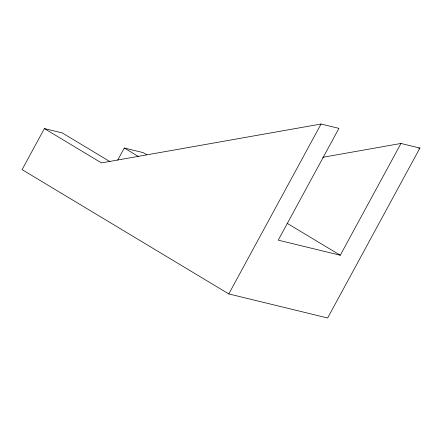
<?xml version="1.0" encoding="UTF-8"?>
<svg xmlns="http://www.w3.org/2000/svg" width="442" height="442" viewBox="0 0 442 442"><rect width="100%" height="100%" fill="white"/><g stroke="black" fill="none" stroke-linecap="round" stroke-linejoin="round"><path stroke-width="0.66" d="M109.909 161.584L62.261 132.926L44.382 128.578L22.1 169.623L228.801 293.936L327.638 317.986L419.9 148.064L400.971 143.457L322.776 157.302M117.738 160.092L124.296 148.026L143.225 152.628L146.755 154.75M228.801 293.936L321.063 124.014L338.937 128.362L278.239 240.155L340.274 255.249L400.971 143.457M321.063 124.014L101.445 162.894L44.382 128.578M418.541 148.308L419.9 148.064M287.112 223.282L340.274 255.249M124.296 148.026L138.412 156.512"/></g></svg>
